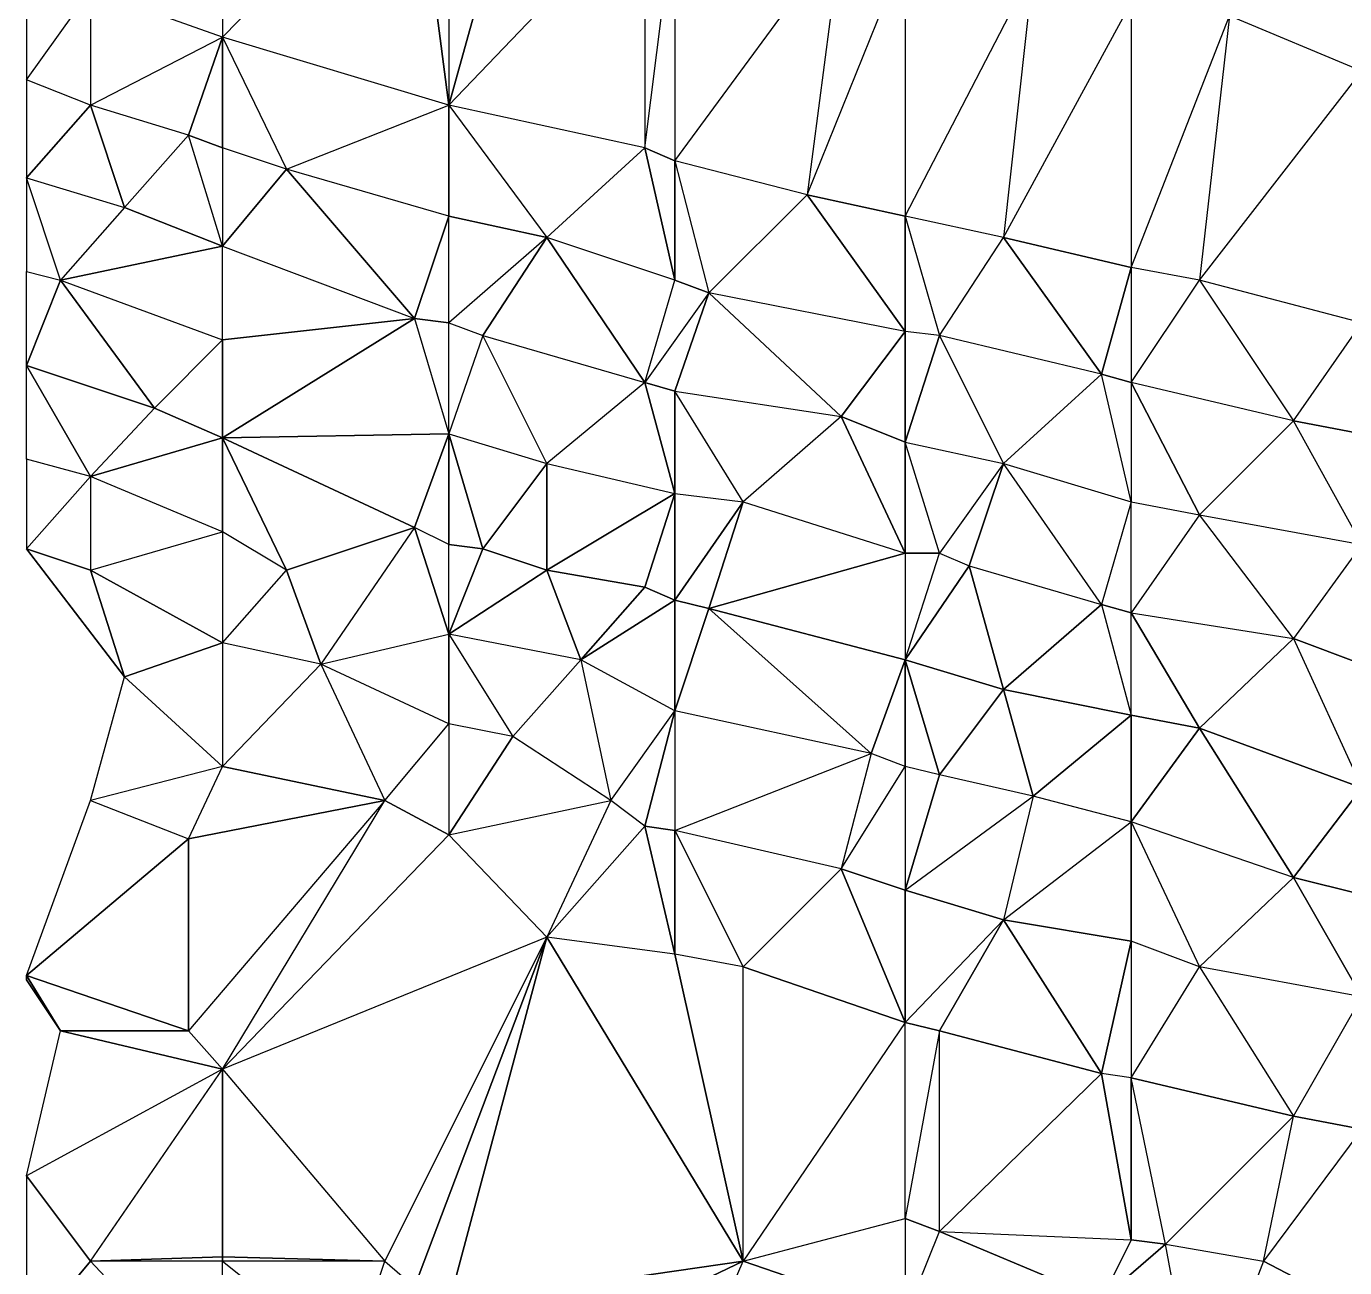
# Model space of a CAD drawing. Header units: metres. Extents: x 121.06818 to 121.07159, y 3.17836 to 3.18313.
# Drawn here: x 121.068184 to 121.068493, y 3.1799305 to 3.1802215 of the extents above; entities that cross this region are included whole.
import ezdxf

# ---------------------------------------------------------------- set-up
doc = ezdxf.new("R2010")
doc.units = ezdxf.units.M

msp = doc.modelspace()

# ---------------------------------------------------------------- linework, layer by layer
at = {"layer": 'DELAUNEY10012', "color": 252}
msp.add_3dface([(121.068184, 3.180099, 0.01007), (121.068199, 3.180116, 0.01008), (121.068184, 3.18012, 0.01008)], dxfattribs=at)
at = {"layer": 'DELAUNEY10013', "color": 252}
msp.add_3dface([(121.068336, 3.180112, 0.0101), (121.068306, 3.180094, 0.01009), (121.068306, 3.180119, 0.0101)], dxfattribs=at)
at = {"layer": 'DELAUNEY10014', "color": 252}
msp.add_3dface([(121.068413, 3.180119, 0.01011), (121.068443, 3.18011, 0.01011), (121.068436, 3.18014, 0.01012)], dxfattribs=at)
at = {"layer": 'DELAUNEY10030', "color": 252}
msp.add_3dface([(121.06823, 3.180103, 0.01008), (121.068199, 3.180116, 0.01008), (121.06823, 3.180125, 0.01009)], dxfattribs=at)
at = {"layer": 'DELAUNEY10031', "color": 252}
msp.add_3dface([(121.068306, 3.180119, 0.0101), (121.068291, 3.180099, 0.01009), (121.068283, 3.180126, 0.0101)], dxfattribs=at)
at = {"layer": 'DELAUNEY10032', "color": 252}
msp.add_3dface([(121.068413, 3.180119, 0.01011), (121.068398, 3.180098, 0.0101), (121.06839, 3.180124, 0.01011)], dxfattribs=at)
at = {"layer": 'DELAUNEY10048', "color": 252}
msp.add_3dface([(121.068306, 3.180119, 0.0101), (121.068336, 3.180112, 0.0101), (121.068329, 3.180138, 0.01011)], dxfattribs=at)
at = {"layer": 'DELAUNEY10049', "color": 252}
msp.add_3dface([(121.068375, 3.18013, 0.01011), (121.068352, 3.18011, 0.0101), (121.068336, 3.180136, 0.01011)], dxfattribs=at)
at = {"layer": 'DELAUNEY10050', "color": 252}
msp.add_3dface([(121.068375, 3.18013, 0.01011), (121.06839, 3.180098, 0.0101), (121.06839, 3.180124, 0.01011)], dxfattribs=at)
at = {"layer": 'DELAUNEY10051', "color": 252}
msp.add_3dface([(121.068459, 3.180107, 0.01011), (121.068481, 3.180129, 0.01012), (121.068443, 3.180138, 0.01012)], dxfattribs=at)
at = {"layer": 'DELAUNEY10052', "color": 252}
msp.add_3dface([(121.068497, 3.1801, 0.01011), (121.068481, 3.180129, 0.01012), (121.068497, 3.180126, 0.01012)], dxfattribs=at)
at = {"layer": 'DELAUNEY10067', "color": 252}
msp.add_3dface([(121.068199, 3.180116, 0.01008), (121.068184, 3.18012, 0.01008), (121.068184, 3.180142, 0.01009)], dxfattribs=at)
at = {"layer": 'DELAUNEY10078', "color": 252}
msp.add_3dface([(121.06823, 3.180125, 0.01009), (121.068199, 3.180116, 0.01008), (121.068214, 3.180132, 0.01009)], dxfattribs=at)
at = {"layer": 'DELAUNEY10079', "color": 252}
msp.add_3dface([(121.068283, 3.180126, 0.0101), (121.068275, 3.180104, 0.01009), (121.06823, 3.180125, 0.01009)], dxfattribs=at)
at = {"layer": 'DELAUNEY10080', "color": 252}
msp.add_3dface([(121.068375, 3.18013, 0.01011), (121.06839, 3.180124, 0.01011), (121.06839, 3.18015, 0.01012)], dxfattribs=at)
at = {"layer": 'DELAUNEY10081', "color": 252}
msp.add_3dface([(121.06839, 3.180124, 0.01011), (121.068413, 3.180119, 0.01011), (121.068398, 3.180149, 0.01012)], dxfattribs=at)
at = {"layer": 'DELAUNEY10082', "color": 252}
msp.add_3dface([(121.068497, 3.180126, 0.01012), (121.068481, 3.180129, 0.01012), (121.068497, 3.180152, 0.01013)], dxfattribs=at)
at = {"layer": 'DELAUNEY10099', "color": 252}
msp.add_3dface([(121.068214, 3.180132, 0.01009), (121.068199, 3.180116, 0.01008), (121.068184, 3.180142, 0.01009)], dxfattribs=at)
at = {"layer": 'DELAUNEY10100', "color": 252}
msp.add_3dface([(121.068283, 3.180126, 0.0101), (121.068306, 3.180119, 0.0101), (121.068291, 3.180149, 0.01011)], dxfattribs=at)
at = {"layer": 'DELAUNEY10112', "color": 252}
msp.add_3dface([(121.06823, 3.180125, 0.01009), (121.068214, 3.180132, 0.01009), (121.06823, 3.180148, 0.0101)], dxfattribs=at)
at = {"layer": 'DELAUNEY10121', "color": 252}
msp.add_3dface([(121.068329, 3.180138, 0.01011), (121.068306, 3.180119, 0.0101), (121.068291, 3.180149, 0.01011)], dxfattribs=at)
at = {"layer": 'DELAUNEY10122', "color": 252}
msp.add_3dface([(121.068329, 3.180138, 0.01011), (121.068336, 3.180112, 0.0101), (121.068336, 3.180136, 0.01011)], dxfattribs=at)
at = {"layer": 'DELAUNEY10133', "color": 252}
msp.add_3dface([(121.068283, 3.180126, 0.0101), (121.06823, 3.180125, 0.01009), (121.068275, 3.180153, 0.01011)], dxfattribs=at)
at = {"layer": 'DELAUNEY10134', "color": 252}
msp.add_3dface([(121.068413, 3.180119, 0.01011), (121.068436, 3.18014, 0.01012), (121.068398, 3.180149, 0.01012)], dxfattribs=at)
at = {"layer": 'DELAUNEY10135', "color": 252}
msp.add_3dface([(121.068443, 3.18011, 0.01011), (121.068436, 3.18014, 0.01012), (121.068443, 3.180138, 0.01012)], dxfattribs=at)
at = {"layer": 'DELAUNEY10152', "color": 252}
msp.add_3dface([(121.068329, 3.180138, 0.01011), (121.068336, 3.180136, 0.01011), (121.068344, 3.180159, 0.01012)], dxfattribs=at)
at = {"layer": 'DELAUNEY10153', "color": 252}
msp.add_3dface([(121.068443, 3.180138, 0.01012), (121.068436, 3.18014, 0.01012), (121.068443, 3.180165, 0.01013)], dxfattribs=at)
at = {"layer": 'DELAUNEY10175', "color": 252}
msp.add_3dface([(121.068336, 3.180136, 0.01011), (121.068375, 3.18013, 0.01011), (121.068344, 3.180159, 0.01012)], dxfattribs=at)
at = {"layer": 'DELAUNEY10176', "color": 252}
msp.add_3dface([(121.068481, 3.180129, 0.01012), (121.068443, 3.180138, 0.01012), (121.068459, 3.180162, 0.01013)], dxfattribs=at)
at = {"layer": 'DELAUNEY10196', "color": 252}
msp.add_3dface([(121.068275, 3.180153, 0.01011), (121.06823, 3.180125, 0.01009), (121.06823, 3.180148, 0.0101)], dxfattribs=at)
at = {"layer": 'DELAUNEY10197', "color": 252}
msp.add_3dface([(121.068275, 3.180153, 0.01011), (121.068283, 3.180126, 0.0101), (121.068283, 3.180152, 0.01011)], dxfattribs=at)
at = {"layer": 'DELAUNEY10198', "color": 252}
msp.add_3dface([(121.068291, 3.180149, 0.01011), (121.068283, 3.180126, 0.0101), (121.068283, 3.180152, 0.01011)], dxfattribs=at)
at = {"layer": 'DELAUNEY10199', "color": 252}
msp.add_3dface([(121.06839, 3.180124, 0.01011), (121.068398, 3.180149, 0.01012), (121.06839, 3.18015, 0.01012)], dxfattribs=at)
at = {"layer": 'DELAUNEY10216', "color": 252}
msp.add_3dface([(121.068214, 3.180132, 0.01009), (121.068184, 3.180142, 0.01009), (121.068192, 3.180162, 0.0101)], dxfattribs=at)
at = {"layer": 'DELAUNEY10217', "color": 252}
msp.add_3dface([(121.06823, 3.180148, 0.0101), (121.068214, 3.180132, 0.01009), (121.068192, 3.180162, 0.0101)], dxfattribs=at)
at = {"layer": 'DELAUNEY10238', "color": 252}
msp.add_3dface([(121.068275, 3.180153, 0.01011), (121.06823, 3.180148, 0.0101), (121.06823, 3.18017, 0.01011)], dxfattribs=at)
at = {"layer": 'DELAUNEY10239', "color": 252}
msp.add_3dface([(121.068375, 3.18013, 0.01011), (121.06839, 3.18015, 0.01012), (121.068344, 3.180159, 0.01012)], dxfattribs=at)
at = {"layer": 'DELAUNEY10240', "color": 252}
msp.add_3dface([(121.068481, 3.180129, 0.01012), (121.068497, 3.180152, 0.01013), (121.068459, 3.180162, 0.01013)], dxfattribs=at)
at = {"layer": 'DELAUNEY10258', "color": 252}
msp.add_3dface([(121.068275, 3.180153, 0.01011), (121.068283, 3.180152, 0.01011), (121.068283, 3.180177, 0.01012)], dxfattribs=at)
at = {"layer": 'DELAUNEY10259', "color": 252}
msp.add_3dface([(121.068283, 3.180152, 0.01011), (121.068291, 3.180149, 0.01011), (121.068306, 3.180172, 0.01012)], dxfattribs=at)
at = {"layer": 'DELAUNEY10260', "color": 252}
msp.add_3dface([(121.068291, 3.180149, 0.01011), (121.068329, 3.180138, 0.01011), (121.068306, 3.180172, 0.01012)], dxfattribs=at)
at = {"layer": 'DELAUNEY10261', "color": 252}
msp.add_3dface([(121.068398, 3.180149, 0.01012), (121.06839, 3.18015, 0.01012), (121.06839, 3.180177, 0.01013)], dxfattribs=at)
at = {"layer": 'DELAUNEY10262', "color": 252}
msp.add_3dface([(121.068436, 3.18014, 0.01012), (121.068398, 3.180149, 0.01012), (121.068413, 3.180172, 0.01013)], dxfattribs=at)
at = {"layer": 'DELAUNEY10281', "color": 252}
msp.add_3dface([(121.068443, 3.180138, 0.01012), (121.068459, 3.180162, 0.01013), (121.068443, 3.180165, 0.01013)], dxfattribs=at)
at = {"layer": 'DELAUNEY10306', "color": 252}
msp.add_3dface([(121.068192, 3.180162, 0.0101), (121.068184, 3.180142, 0.01009), (121.068184, 3.180164, 0.0101)], dxfattribs=at)
at = {"layer": 'DELAUNEY10318', "color": 252}
msp.add_3dface([(121.068329, 3.180138, 0.01011), (121.068336, 3.180162, 0.01012), (121.068344, 3.180159, 0.01012)], dxfattribs=at)
at = {"layer": 'DELAUNEY10319', "color": 252}
msp.add_3dface([(121.068329, 3.180138, 0.01011), (121.068336, 3.180162, 0.01012), (121.068306, 3.180172, 0.01012)], dxfattribs=at)
at = {"layer": 'DELAUNEY10338', "color": 252}
msp.add_3dface([(121.068192, 3.180162, 0.0101), (121.06823, 3.180148, 0.0101), (121.06823, 3.18017, 0.01011)], dxfattribs=at)
at = {"layer": 'DELAUNEY10339', "color": 252}
msp.add_3dface([(121.068344, 3.180159, 0.01012), (121.068336, 3.180162, 0.01012), (121.068336, 3.18019, 0.01013)], dxfattribs=at)
at = {"layer": 'DELAUNEY10340', "color": 252}
msp.add_3dface([(121.06839, 3.18015, 0.01012), (121.068344, 3.180159, 0.01012), (121.068367, 3.180182, 0.01013)], dxfattribs=at)
at = {"layer": 'DELAUNEY10341', "color": 252}
msp.add_3dface([(121.068398, 3.180149, 0.01012), (121.068413, 3.180172, 0.01013), (121.06839, 3.180177, 0.01013)], dxfattribs=at)
at = {"layer": 'DELAUNEY10342', "color": 252}
msp.add_3dface([(121.068436, 3.18014, 0.01012), (121.068413, 3.180172, 0.01013), (121.068443, 3.180165, 0.01013)], dxfattribs=at)
at = {"layer": 'DELAUNEY10343', "color": 252}
msp.add_3dface([(121.068497, 3.180152, 0.01013), (121.068459, 3.180162, 0.01013), (121.068497, 3.180211, 0.01015)], dxfattribs=at)
at = {"layer": 'DELAUNEY10361', "color": 252}
msp.add_3dface([(121.068184, 3.180164, 0.0101), (121.068192, 3.180162, 0.0101), (121.068184, 3.180186, 0.01011)], dxfattribs=at)
at = {"layer": 'DELAUNEY10362', "color": 252}
msp.add_3dface([(121.068459, 3.180162, 0.01013), (121.068443, 3.180165, 0.01013), (121.068466, 3.180224, 0.01015)], dxfattribs=at)
at = {"layer": 'DELAUNEY10372', "color": 252}
msp.add_3dface([(121.068336, 3.180162, 0.01012), (121.068306, 3.180172, 0.01012), (121.068329, 3.180193, 0.01013)], dxfattribs=at)
at = {"layer": 'DELAUNEY10373', "color": 252}
msp.add_3dface([(121.068344, 3.180159, 0.01012), (121.068367, 3.180182, 0.01013), (121.068336, 3.18019, 0.01013)], dxfattribs=at)
at = {"layer": 'DELAUNEY10374', "color": 252}
msp.add_3dface([(121.06839, 3.18015, 0.01012), (121.068367, 3.180182, 0.01013), (121.06839, 3.180177, 0.01013)], dxfattribs=at)
at = {"layer": 'DELAUNEY10394', "color": 252}
msp.add_3dface([(121.068207, 3.180179, 0.01011), (121.068192, 3.180162, 0.0101), (121.06823, 3.18017, 0.01011)], dxfattribs=at)
at = {"layer": 'DELAUNEY10395', "color": 252}
msp.add_3dface([(121.068207, 3.180179, 0.01011), (121.068192, 3.180162, 0.0101), (121.068184, 3.180186, 0.01011)], dxfattribs=at)
at = {"layer": 'DELAUNEY10396', "color": 252}
msp.add_3dface([(121.068443, 3.180165, 0.01013), (121.068413, 3.180172, 0.01013), (121.068443, 3.180227, 0.01015)], dxfattribs=at)
at = {"layer": 'DELAUNEY10413', "color": 252}
msp.add_3dface([(121.068207, 3.180179, 0.01011), (121.06823, 3.18017, 0.01011), (121.068222, 3.180196, 0.01012)], dxfattribs=at)
at = {"layer": 'DELAUNEY10414', "color": 252}
msp.add_3dface([(121.06823, 3.18017, 0.01011), (121.068275, 3.180153, 0.01011), (121.068245, 3.180188, 0.01012)], dxfattribs=at)
at = {"layer": 'DELAUNEY10425', "color": 252}
msp.add_3dface([(121.068275, 3.180153, 0.01011), (121.068283, 3.180177, 0.01012), (121.068245, 3.180188, 0.01012)], dxfattribs=at)
at = {"layer": 'DELAUNEY10426', "color": 252}
msp.add_3dface([(121.068283, 3.180152, 0.01011), (121.068283, 3.180177, 0.01012), (121.068306, 3.180172, 0.01012)], dxfattribs=at)
at = {"layer": 'DELAUNEY10439', "color": 252}
msp.add_3dface([(121.06823, 3.18017, 0.01011), (121.068245, 3.180188, 0.01012), (121.06823, 3.180193, 0.01012)], dxfattribs=at)
at = {"layer": 'DELAUNEY10440', "color": 252}
msp.add_3dface([(121.068306, 3.180172, 0.01012), (121.068283, 3.180177, 0.01012), (121.068283, 3.180203, 0.01013)], dxfattribs=at)
at = {"layer": 'DELAUNEY10441', "color": 252}
msp.add_3dface([(121.06839, 3.180177, 0.01013), (121.068367, 3.180182, 0.01013), (121.06839, 3.180239, 0.01015)], dxfattribs=at)
at = {"layer": 'DELAUNEY10442', "color": 252}
msp.add_3dface([(121.068413, 3.180172, 0.01013), (121.06839, 3.180177, 0.01013), (121.06842, 3.180235, 0.01015)], dxfattribs=at)
at = {"layer": 'DELAUNEY10474', "color": 252}
msp.add_3dface([(121.068283, 3.180177, 0.01012), (121.068245, 3.180188, 0.01012), (121.068283, 3.180203, 0.01013)], dxfattribs=at)
at = {"layer": 'DELAUNEY10504', "color": 252}
msp.add_3dface([(121.068306, 3.180172, 0.01012), (121.068329, 3.180193, 0.01013), (121.068283, 3.180203, 0.01013)], dxfattribs=at)
at = {"layer": 'DELAUNEY10505', "color": 252}
msp.add_3dface([(121.068336, 3.180162, 0.01012), (121.068329, 3.180193, 0.01013), (121.068336, 3.18019, 0.01013)], dxfattribs=at)
at = {"layer": 'DELAUNEY10518', "color": 252}
msp.add_3dface([(121.068184, 3.180186, 0.01011), (121.068207, 3.180179, 0.01011), (121.068199, 3.180203, 0.01012)], dxfattribs=at)
at = {"layer": 'DELAUNEY10519', "color": 252}
msp.add_3dface([(121.068336, 3.18019, 0.01013), (121.068329, 3.180193, 0.01013), (121.068336, 3.180249, 0.01015)], dxfattribs=at)
at = {"layer": 'DELAUNEY10520', "color": 252}
msp.add_3dface([(121.068367, 3.180182, 0.01013), (121.068336, 3.18019, 0.01013), (121.068375, 3.180243, 0.01015)], dxfattribs=at)
at = {"layer": 'DELAUNEY10533', "color": 252}
msp.add_3dface([(121.068207, 3.180179, 0.01011), (121.068222, 3.180196, 0.01012), (121.068199, 3.180203, 0.01012)], dxfattribs=at)
at = {"layer": 'DELAUNEY10534', "color": 252}
msp.add_3dface([(121.06823, 3.18017, 0.01011), (121.068222, 3.180196, 0.01012), (121.06823, 3.180193, 0.01012)], dxfattribs=at)
at = {"layer": 'DELAUNEY10535', "color": 252}
msp.add_3dface([(121.068459, 3.180162, 0.01013), (121.068497, 3.180211, 0.01015), (121.068466, 3.180224, 0.01015)], dxfattribs=at)
at = {"layer": 'DELAUNEY10556', "color": 252}
msp.add_3dface([(121.06823, 3.180193, 0.01012), (121.068222, 3.180196, 0.01012), (121.06823, 3.180219, 0.01013)], dxfattribs=at)
at = {"layer": 'DELAUNEY10557', "color": 252}
msp.add_3dface([(121.068245, 3.180188, 0.01012), (121.06823, 3.180193, 0.01012), (121.06823, 3.180219, 0.01013)], dxfattribs=at)
at = {"layer": 'DELAUNEY10609', "color": 252}
msp.add_3dface([(121.068184, 3.180186, 0.01011), (121.068199, 3.180203, 0.01012), (121.068184, 3.180209, 0.01012)], dxfattribs=at)
at = {"layer": 'DELAUNEY10610', "color": 252}
msp.add_3dface([(121.068245, 3.180188, 0.01012), (121.068283, 3.180203, 0.01013), (121.06823, 3.180219, 0.01013)], dxfattribs=at)
at = {"layer": 'DELAUNEY10631', "color": 252}
msp.add_3dface([(121.068443, 3.180165, 0.01013), (121.068466, 3.180224, 0.01015), (121.068443, 3.180227, 0.01015)], dxfattribs=at)
at = {"layer": 'DELAUNEY10658', "color": 252}
msp.add_3dface([(121.068222, 3.180196, 0.01012), (121.068199, 3.180203, 0.01012), (121.06823, 3.180219, 0.01013)], dxfattribs=at)
at = {"layer": 'DELAUNEY10659', "color": 252}
msp.add_3dface([(121.068413, 3.180172, 0.01013), (121.068443, 3.180227, 0.01015), (121.06842, 3.180235, 0.01015)], dxfattribs=at)
at = {"layer": 'DELAUNEY10660', "color": 252}
msp.add_3dface([(121.068497, 3.180211, 0.01015), (121.068466, 3.180224, 0.01015), (121.068497, 3.180265, 0.01016)], dxfattribs=at)
at = {"layer": 'DELAUNEY10677', "color": 252}
msp.add_3dface([(121.068329, 3.180193, 0.01013), (121.068283, 3.180203, 0.01013), (121.068329, 3.180251, 0.01015)], dxfattribs=at)
at = {"layer": 'DELAUNEY10690', "color": 252}
msp.add_3dface([(121.068199, 3.180203, 0.01012), (121.068184, 3.180209, 0.01012), (121.068199, 3.18023, 0.01013)], dxfattribs=at)
at = {"layer": 'DELAUNEY10728', "color": 252}
msp.add_3dface([(121.06839, 3.180177, 0.01013), (121.06842, 3.180235, 0.01015), (121.06839, 3.180239, 0.01015)], dxfattribs=at)
at = {"layer": 'DELAUNEY10746', "color": 252}
msp.add_3dface([(121.068367, 3.180182, 0.01013), (121.06839, 3.180239, 0.01015), (121.068375, 3.180243, 0.01015)], dxfattribs=at)
at = {"layer": 'DELAUNEY10765', "color": 252}
msp.add_3dface([(121.068199, 3.180203, 0.01012), (121.06823, 3.180219, 0.01013), (121.068199, 3.18023, 0.01013)], dxfattribs=at)
at = {"layer": 'DELAUNEY10797', "color": 252}
msp.add_3dface([(121.068283, 3.180203, 0.01013), (121.06823, 3.180219, 0.01013), (121.068275, 3.180265, 0.01015)], dxfattribs=at)
at = {"layer": 'DELAUNEY10798', "color": 252}
msp.add_3dface([(121.068336, 3.18019, 0.01013), (121.068375, 3.180243, 0.01015), (121.068336, 3.180249, 0.01015)], dxfattribs=at)
at = {"layer": 'DELAUNEY10813', "color": 252}
msp.add_3dface([(121.068184, 3.180209, 0.01012), (121.068199, 3.18023, 0.01013), (121.068184, 3.180234, 0.01013)], dxfattribs=at)
at = {"layer": 'DELAUNEY10832', "color": 252}
msp.add_3dface([(121.06823, 3.180219, 0.01013), (121.068199, 3.18023, 0.01013), (121.06823, 3.180281, 0.01015)], dxfattribs=at)
at = {"layer": 'DELAUNEY10833', "color": 252}
msp.add_3dface([(121.068329, 3.180193, 0.01013), (121.068336, 3.180249, 0.01015), (121.068329, 3.180251, 0.01015)], dxfattribs=at)
at = {"layer": 'DELAUNEY10847', "color": 252}
msp.add_3dface([(121.068283, 3.180203, 0.01013), (121.068329, 3.180251, 0.01015), (121.068298, 3.180257, 0.01015)], dxfattribs=at)
at = {"layer": 'DELAUNEY10874', "color": 252}
msp.add_3dface([(121.068283, 3.180203, 0.01013), (121.068298, 3.180257, 0.01015), (121.068283, 3.180264, 0.01015)], dxfattribs=at)
at = {"layer": 'DELAUNEY10911', "color": 252}
msp.add_3dface([(121.06823, 3.180219, 0.01013), (121.068275, 3.180265, 0.01015), (121.06823, 3.180281, 0.01015)], dxfattribs=at)
at = {"layer": 'DELAUNEY10912', "color": 252}
msp.add_3dface([(121.068283, 3.180203, 0.01013), (121.068275, 3.180265, 0.01015), (121.068283, 3.180264, 0.01015)], dxfattribs=at)
at = {"layer": 'DELAUNEY8520', "color": 252}
msp.add_3dface([(121.068306, 3.17991, 0.01006), (121.068336, 3.179895, 0.01006), (121.068352, 3.179932, 0.01005)], dxfattribs=at)
at = {"layer": 'DELAUNEY8521', "color": 252}
msp.add_3dface([(121.068459, 3.179893, 0.01005), (121.068497, 3.17992, 0.01005), (121.068474, 3.179932, 0.01005)], dxfattribs=at)
at = {"layer": 'DELAUNEY8551', "color": 252}
msp.add_3dface([(121.068436, 3.179923, 0.01005), (121.06839, 3.179919, 0.01005), (121.068398, 3.179939, 0.01005)], dxfattribs=at)
at = {"layer": 'DELAUNEY8579', "color": 252}
msp.add_3dface([(121.068184, 3.179914, 0.01009), (121.06823, 3.179899, 0.01008), (121.068199, 3.179932, 0.01008)], dxfattribs=at)
at = {"layer": 'DELAUNEY8580', "color": 252}
msp.add_3dface([(121.068436, 3.179923, 0.01005), (121.068459, 3.179893, 0.01005), (121.068451, 3.179936, 0.01005)], dxfattribs=at)
at = {"layer": 'DELAUNEY8596', "color": 252}
msp.add_3dface([(121.06826, 3.179908, 0.01007), (121.06823, 3.179899, 0.01008), (121.06823, 3.179932, 0.01007)], dxfattribs=at)
at = {"layer": 'DELAUNEY8611', "color": 252}
msp.add_3dface([(121.068283, 3.179922, 0.01006), (121.068306, 3.17991, 0.01006), (121.068352, 3.179932, 0.01005)], dxfattribs=at)
at = {"layer": 'DELAUNEY8612', "color": 252}
msp.add_3dface([(121.068336, 3.179895, 0.01006), (121.068352, 3.179932, 0.01005), (121.06839, 3.179919, 0.01005)], dxfattribs=at)
at = {"layer": 'DELAUNEY8627', "color": 252}
msp.add_3dface([(121.068184, 3.179914, 0.01009), (121.068199, 3.179932, 0.01008), (121.068184, 3.179952, 0.01008)], dxfattribs=at)
at = {"layer": 'DELAUNEY8628', "color": 252}
msp.add_3dface([(121.068199, 3.179932, 0.01008), (121.06823, 3.179899, 0.01008), (121.06823, 3.179932, 0.01007)], dxfattribs=at)
at = {"layer": 'DELAUNEY8629', "color": 252}
msp.add_3dface([(121.06839, 3.179919, 0.01005), (121.068352, 3.179932, 0.01005), (121.06839, 3.179942, 0.01005)], dxfattribs=at)
at = {"layer": 'DELAUNEY8630', "color": 252}
msp.add_3dface([(121.068474, 3.179932, 0.01005), (121.068459, 3.179893, 0.01005), (121.068451, 3.179936, 0.01005)], dxfattribs=at)
at = {"layer": 'DELAUNEY8653', "color": 252}
msp.add_3dface([(121.068474, 3.179932, 0.01005), (121.068497, 3.17992, 0.01005), (121.068497, 3.179963, 0.01006)], dxfattribs=at)
at = {"layer": 'DELAUNEY8667', "color": 252}
msp.add_3dface([(121.068275, 3.179926, 0.01006), (121.06826, 3.179908, 0.01007), (121.068268, 3.179932, 0.01006)], dxfattribs=at)
at = {"layer": 'DELAUNEY8681', "color": 252}
msp.add_3dface([(121.06823, 3.179932, 0.01007), (121.068199, 3.179932, 0.01008), (121.06823, 3.179933, 0.01007)], dxfattribs=at)
at = {"layer": 'DELAUNEY8682', "color": 252}
msp.add_3dface([(121.06823, 3.179932, 0.01007), (121.06826, 3.179908, 0.01007), (121.068268, 3.179932, 0.01006)], dxfattribs=at)
at = {"layer": 'DELAUNEY8683', "color": 252}
msp.add_3dface([(121.068275, 3.179926, 0.01006), (121.068283, 3.179922, 0.01006), (121.068306, 3.180008, 0.01006)], dxfattribs=at)
at = {"layer": 'DELAUNEY8684', "color": 252}
msp.add_3dface([(121.068436, 3.179923, 0.01005), (121.068451, 3.179936, 0.01005), (121.068443, 3.179937, 0.01005)], dxfattribs=at)
at = {"layer": 'DELAUNEY8705', "color": 252}
msp.add_3dface([(121.068451, 3.179936, 0.01005), (121.068474, 3.179932, 0.01005), (121.068481, 3.179966, 0.01006)], dxfattribs=at)
at = {"layer": 'DELAUNEY8720', "color": 252}
msp.add_3dface([(121.068268, 3.179932, 0.01006), (121.068275, 3.179926, 0.01006), (121.068306, 3.180008, 0.01006)], dxfattribs=at)
at = {"layer": 'DELAUNEY8741', "color": 252}
msp.add_3dface([(121.06839, 3.179919, 0.01005), (121.068398, 3.179939, 0.01005), (121.06839, 3.179942, 0.01005)], dxfattribs=at)
at = {"layer": 'DELAUNEY8757', "color": 252}
msp.add_3dface([(121.068268, 3.179932, 0.01006), (121.06823, 3.179932, 0.01007), (121.06823, 3.179933, 0.01007)], dxfattribs=at)
at = {"layer": 'DELAUNEY8758', "color": 252}
msp.add_3dface([(121.068436, 3.179923, 0.01005), (121.068398, 3.179939, 0.01005), (121.068443, 3.179937, 0.01005)], dxfattribs=at)
at = {"layer": 'DELAUNEY8766', "color": 252}
msp.add_3dface([(121.068443, 3.179937, 0.01005), (121.068451, 3.179936, 0.01005), (121.068443, 3.179975, 0.01006)], dxfattribs=at)
at = {"layer": 'DELAUNEY8782', "color": 252}
msp.add_3dface([(121.068352, 3.179932, 0.01005), (121.06839, 3.179942, 0.01005), (121.06839, 3.179988, 0.01006)], dxfattribs=at)
at = {"layer": 'DELAUNEY8795', "color": 252}
msp.add_3dface([(121.06823, 3.179933, 0.01007), (121.068199, 3.179932, 0.01008), (121.06823, 3.179977, 0.01006)], dxfattribs=at)
at = {"layer": 'DELAUNEY8796', "color": 252}
msp.add_3dface([(121.06839, 3.179942, 0.01005), (121.068398, 3.179939, 0.01005), (121.068398, 3.179986, 0.01006)], dxfattribs=at)
at = {"layer": 'DELAUNEY8808', "color": 252}
msp.add_3dface([(121.068184, 3.179952, 0.01008), (121.068199, 3.179932, 0.01008), (121.06823, 3.179977, 0.01006)], dxfattribs=at)
at = {"layer": 'DELAUNEY8809', "color": 252}
msp.add_3dface([(121.068268, 3.179932, 0.01006), (121.06823, 3.179933, 0.01007), (121.06823, 3.179977, 0.01006)], dxfattribs=at)
at = {"layer": 'DELAUNEY8841', "color": 252}
msp.add_3dface([(121.068398, 3.179939, 0.01005), (121.068443, 3.179937, 0.01005), (121.068436, 3.179976, 0.01006)], dxfattribs=at)
at = {"layer": 'DELAUNEY8857', "color": 252}
msp.add_3dface([(121.068497, 3.179963, 0.01006), (121.068474, 3.179932, 0.01005), (121.068481, 3.179966, 0.01006)], dxfattribs=at)
at = {"layer": 'DELAUNEY8903', "color": 252}
msp.add_3dface([(121.068497, 3.179963, 0.01006), (121.068481, 3.179966, 0.01006), (121.068497, 3.179994, 0.01007)], dxfattribs=at)
at = {"layer": 'DELAUNEY8919', "color": 252}
msp.add_3dface([(121.068436, 3.179976, 0.01006), (121.068398, 3.179939, 0.01005), (121.068398, 3.179986, 0.01006)], dxfattribs=at)
at = {"layer": 'DELAUNEY8920', "color": 252}
msp.add_3dface([(121.068436, 3.179976, 0.01006), (121.068443, 3.179937, 0.01005), (121.068443, 3.179975, 0.01006)], dxfattribs=at)
at = {"layer": 'DELAUNEY8921', "color": 252}
msp.add_3dface([(121.068481, 3.179966, 0.01006), (121.068451, 3.179936, 0.01005), (121.068443, 3.179975, 0.01006)], dxfattribs=at)
at = {"layer": 'DELAUNEY8937', "color": 252}
msp.add_3dface([(121.06823, 3.179977, 0.01006), (121.068268, 3.179932, 0.01006), (121.068306, 3.180008, 0.01006)], dxfattribs=at)
at = {"layer": 'DELAUNEY8938', "color": 252}
msp.add_3dface([(121.068283, 3.179922, 0.01006), (121.068352, 3.179932, 0.01005), (121.068306, 3.180008, 0.01006)], dxfattribs=at)
at = {"layer": 'DELAUNEY8956', "color": 252}
msp.add_3dface([(121.06823, 3.179977, 0.01006), (121.068184, 3.179952, 0.01008), (121.068192, 3.179986, 0.01007)], dxfattribs=at)
at = {"layer": 'DELAUNEY8965', "color": 252}
msp.add_3dface([(121.068443, 3.179975, 0.01006), (121.068436, 3.179976, 0.01006), (121.068443, 3.180007, 0.01007)], dxfattribs=at)
at = {"layer": 'DELAUNEY8966', "color": 252}
msp.add_3dface([(121.068481, 3.179966, 0.01006), (121.068443, 3.179975, 0.01006), (121.068459, 3.180001, 0.01007)], dxfattribs=at)
at = {"layer": 'DELAUNEY8982', "color": 252}
msp.add_3dface([(121.068306, 3.180008, 0.01006), (121.068352, 3.179932, 0.01005), (121.068336, 3.180004, 0.01006)], dxfattribs=at)
at = {"layer": 'DELAUNEY8983', "color": 252}
msp.add_3dface([(121.068336, 3.180004, 0.01006), (121.068352, 3.179932, 0.01005), (121.068352, 3.180001, 0.01006)], dxfattribs=at)
at = {"layer": 'DELAUNEY8984', "color": 252}
msp.add_3dface([(121.068398, 3.179986, 0.01006), (121.06839, 3.179942, 0.01005), (121.06839, 3.179988, 0.01006)], dxfattribs=at)
at = {"layer": 'DELAUNEY8997', "color": 252}
msp.add_3dface([(121.068336, 3.180004, 0.01006), (121.068306, 3.180008, 0.01006), (121.068329, 3.180034, 0.01007)], dxfattribs=at)
at = {"layer": 'DELAUNEY8998', "color": 252}
msp.add_3dface([(121.06839, 3.179988, 0.01006), (121.068352, 3.179932, 0.01005), (121.068352, 3.180001, 0.01006)], dxfattribs=at)
at = {"layer": 'DELAUNEY8999', "color": 252}
msp.add_3dface([(121.068436, 3.179976, 0.01006), (121.068398, 3.179986, 0.01006), (121.068413, 3.180012, 0.01007)], dxfattribs=at)
at = {"layer": 'DELAUNEY9023', "color": 252}
msp.add_3dface([(121.06823, 3.179977, 0.01006), (121.068192, 3.179986, 0.01007), (121.068222, 3.179986, 0.01006)], dxfattribs=at)
at = {"layer": 'DELAUNEY9024', "color": 252}
msp.add_3dface([(121.068222, 3.179986, 0.01006), (121.068192, 3.179986, 0.01007), (121.068184, 3.179999, 0.01007)], dxfattribs=at)
at = {"layer": 'DELAUNEY9025', "color": 252}
msp.add_3dface([(121.068222, 3.179986, 0.01006), (121.06823, 3.179977, 0.01006), (121.068268, 3.18004, 0.01006)], dxfattribs=at)
at = {"layer": 'DELAUNEY9026', "color": 252}
msp.add_3dface([(121.068398, 3.179986, 0.01006), (121.06839, 3.179988, 0.01006), (121.068413, 3.180012, 0.01007)], dxfattribs=at)
at = {"layer": 'DELAUNEY9044', "color": 252}
msp.add_3dface([(121.068352, 3.180001, 0.01006), (121.068336, 3.180004, 0.01006), (121.068336, 3.180033, 0.01007)], dxfattribs=at)
at = {"layer": 'DELAUNEY9045', "color": 252}
msp.add_3dface([(121.06839, 3.179988, 0.01006), (121.068352, 3.180001, 0.01006), (121.068375, 3.180024, 0.01007)], dxfattribs=at)
at = {"layer": 'DELAUNEY9106', "color": 252}
msp.add_3dface([(121.068306, 3.180008, 0.01006), (121.06823, 3.179977, 0.01006), (121.068283, 3.180032, 0.01006)], dxfattribs=at)
at = {"layer": 'DELAUNEY9119', "color": 252}
msp.add_3dface([(121.068481, 3.179966, 0.01006), (121.068497, 3.179994, 0.01007), (121.068459, 3.180001, 0.01007)], dxfattribs=at)
at = {"layer": 'DELAUNEY9126', "color": 252}
msp.add_3dface([(121.068443, 3.179975, 0.01006), (121.068459, 3.180001, 0.01007), (121.068443, 3.180007, 0.01007)], dxfattribs=at)
at = {"layer": 'DELAUNEY9153', "color": 252}
msp.add_3dface([(121.068184, 3.179998, 0.01007), (121.068192, 3.179986, 0.01007), (121.068184, 3.179999, 0.01007)], dxfattribs=at)
at = {"layer": 'DELAUNEY9192', "color": 252}
msp.add_3dface([(121.068436, 3.179976, 0.01006), (121.068413, 3.180012, 0.01007), (121.068443, 3.180007, 0.01007)], dxfattribs=at)
at = {"layer": 'DELAUNEY9193', "color": 252}
msp.add_3dface([(121.068497, 3.179994, 0.01007), (121.068459, 3.180001, 0.01007), (121.068481, 3.180022, 0.01008)], dxfattribs=at)
at = {"layer": 'DELAUNEY9213', "color": 252}
msp.add_3dface([(121.068459, 3.180001, 0.01007), (121.068443, 3.180007, 0.01007), (121.068443, 3.180035, 0.01008)], dxfattribs=at)
at = {"layer": 'DELAUNEY9225', "color": 252}
msp.add_3dface([(121.068283, 3.180032, 0.01006), (121.06823, 3.179977, 0.01006), (121.068268, 3.18004, 0.01006)], dxfattribs=at)
at = {"layer": 'DELAUNEY9226', "color": 252}
msp.add_3dface([(121.068306, 3.180008, 0.01006), (121.068283, 3.180032, 0.01006), (121.068321, 3.18004, 0.01007)], dxfattribs=at)
at = {"layer": 'DELAUNEY9227', "color": 252}
msp.add_3dface([(121.068443, 3.180007, 0.01007), (121.068413, 3.180012, 0.01007), (121.068443, 3.180035, 0.01008)], dxfattribs=at)
at = {"layer": 'DELAUNEY9259', "color": 252}
msp.add_3dface([(121.068184, 3.179999, 0.01007), (121.068192, 3.179986, 0.01007), (121.068184, 3.179998, 0.01007)], dxfattribs=at)
at = {"layer": 'DELAUNEY9272', "color": 252}
msp.add_3dface([(121.068352, 3.180001, 0.01006), (121.068375, 3.180024, 0.01007), (121.068336, 3.180033, 0.01007)], dxfattribs=at)
at = {"layer": 'DELAUNEY9273', "color": 252}
msp.add_3dface([(121.06839, 3.179988, 0.01006), (121.068375, 3.180024, 0.01007), (121.06839, 3.180019, 0.01007)], dxfattribs=at)
at = {"layer": 'DELAUNEY9274', "color": 252}
msp.add_3dface([(121.068459, 3.180001, 0.01007), (121.068481, 3.180022, 0.01008), (121.068443, 3.180035, 0.01008)], dxfattribs=at)
at = {"layer": 'DELAUNEY9275', "color": 252}
msp.add_3dface([(121.068497, 3.179994, 0.01007), (121.068481, 3.180022, 0.01008), (121.068497, 3.180018, 0.01008)], dxfattribs=at)
at = {"layer": 'DELAUNEY9287', "color": 252}
msp.add_3dface([(121.068222, 3.179986, 0.01006), (121.068184, 3.179999, 0.01007), (121.068222, 3.180031, 0.01006)], dxfattribs=at)
at = {"layer": 'DELAUNEY9288', "color": 252}
msp.add_3dface([(121.06839, 3.180019, 0.01007), (121.068375, 3.180024, 0.01007), (121.06839, 3.180048, 0.01008)], dxfattribs=at)
at = {"layer": 'DELAUNEY9289', "color": 252}
msp.add_3dface([(121.06839, 3.179988, 0.01006), (121.06839, 3.180019, 0.01007), (121.068413, 3.180012, 0.01007)], dxfattribs=at)
at = {"layer": 'DELAUNEY9303', "color": 252}
msp.add_3dface([(121.068268, 3.18004, 0.01006), (121.068222, 3.179986, 0.01006), (121.068222, 3.180031, 0.01006)], dxfattribs=at)
at = {"layer": 'DELAUNEY9304', "color": 252}
msp.add_3dface([(121.068283, 3.180032, 0.01006), (121.068268, 3.18004, 0.01006), (121.068283, 3.180058, 0.01007)], dxfattribs=at)
at = {"layer": 'DELAUNEY9305', "color": 252}
msp.add_3dface([(121.068413, 3.180012, 0.01007), (121.06839, 3.180019, 0.01007), (121.06842, 3.180041, 0.01008)], dxfattribs=at)
at = {"layer": 'DELAUNEY9324', "color": 252}
msp.add_3dface([(121.068222, 3.180031, 0.01006), (121.068184, 3.179999, 0.01007), (121.068199, 3.18004, 0.01006)], dxfattribs=at)
at = {"layer": 'DELAUNEY9325', "color": 252}
msp.add_3dface([(121.068497, 3.180018, 0.01008), (121.068481, 3.180022, 0.01008), (121.068497, 3.180043, 0.01009)], dxfattribs=at)
at = {"layer": 'DELAUNEY9339', "color": 252}
msp.add_3dface([(121.068268, 3.18004, 0.01006), (121.068222, 3.180031, 0.01006), (121.06823, 3.180048, 0.01006)], dxfattribs=at)
at = {"layer": 'DELAUNEY9366', "color": 252}
msp.add_3dface([(121.068199, 3.18004, 0.01006), (121.068222, 3.180031, 0.01006), (121.06823, 3.180048, 0.01006)], dxfattribs=at)
at = {"layer": 'DELAUNEY9367', "color": 252}
msp.add_3dface([(121.068306, 3.180008, 0.01006), (121.068329, 3.180034, 0.01007), (121.068321, 3.18004, 0.01007)], dxfattribs=at)
at = {"layer": 'DELAUNEY9368', "color": 252}
msp.add_3dface([(121.068336, 3.180004, 0.01006), (121.068329, 3.180034, 0.01007), (121.068336, 3.180033, 0.01007)], dxfattribs=at)
at = {"layer": 'DELAUNEY9407', "color": 252}
msp.add_3dface([(121.068336, 3.180033, 0.01007), (121.068329, 3.180034, 0.01007), (121.068336, 3.180061, 0.01008)], dxfattribs=at)
at = {"layer": 'DELAUNEY9408', "color": 252}
msp.add_3dface([(121.068413, 3.180012, 0.01007), (121.068443, 3.180035, 0.01008), (121.06842, 3.180041, 0.01008)], dxfattribs=at)
at = {"layer": 'DELAUNEY9424', "color": 252}
msp.add_3dface([(121.068375, 3.180024, 0.01007), (121.068336, 3.180033, 0.01007), (121.068382, 3.180051, 0.01008)], dxfattribs=at)
at = {"layer": 'DELAUNEY9425', "color": 252}
msp.add_3dface([(121.068481, 3.180022, 0.01008), (121.068443, 3.180035, 0.01008), (121.068459, 3.180057, 0.01009)], dxfattribs=at)
at = {"layer": 'DELAUNEY9446', "color": 252}
msp.add_3dface([(121.068329, 3.180034, 0.01007), (121.068321, 3.18004, 0.01007), (121.068336, 3.180061, 0.01008)], dxfattribs=at)
at = {"layer": 'DELAUNEY9447', "color": 252}
msp.add_3dface([(121.068443, 3.180035, 0.01008), (121.06842, 3.180041, 0.01008), (121.068443, 3.18006, 0.01009)], dxfattribs=at)
at = {"layer": 'DELAUNEY9462', "color": 252}
msp.add_3dface([(121.068283, 3.180032, 0.01006), (121.068321, 3.18004, 0.01007), (121.068298, 3.180055, 0.01007)], dxfattribs=at)
at = {"layer": 'DELAUNEY9463', "color": 252}
msp.add_3dface([(121.06839, 3.180019, 0.01007), (121.06842, 3.180041, 0.01008), (121.068398, 3.180046, 0.01008)], dxfattribs=at)
at = {"layer": 'DELAUNEY9481', "color": 252}
msp.add_3dface([(121.06839, 3.180019, 0.01007), (121.068398, 3.180046, 0.01008), (121.06839, 3.180048, 0.01008)], dxfattribs=at)
at = {"layer": 'DELAUNEY9482', "color": 252}
msp.add_3dface([(121.068497, 3.180043, 0.01009), (121.068481, 3.180022, 0.01008), (121.068459, 3.180057, 0.01009)], dxfattribs=at)
at = {"layer": 'DELAUNEY9500', "color": 252}
msp.add_3dface([(121.068268, 3.18004, 0.01006), (121.06823, 3.180048, 0.01006), (121.068253, 3.180072, 0.01007)], dxfattribs=at)
at = {"layer": 'DELAUNEY9501', "color": 252}
msp.add_3dface([(121.068375, 3.180024, 0.01007), (121.06839, 3.180048, 0.01008), (121.068382, 3.180051, 0.01008)], dxfattribs=at)
at = {"layer": 'DELAUNEY9502', "color": 252}
msp.add_3dface([(121.06842, 3.180041, 0.01008), (121.068398, 3.180046, 0.01008), (121.068413, 3.180066, 0.01009)], dxfattribs=at)
at = {"layer": 'DELAUNEY9524', "color": 252}
msp.add_3dface([(121.068283, 3.180032, 0.01006), (121.068298, 3.180055, 0.01007), (121.068283, 3.180058, 0.01007)], dxfattribs=at)
at = {"layer": 'DELAUNEY9525', "color": 252}
msp.add_3dface([(121.068398, 3.180046, 0.01008), (121.06839, 3.180048, 0.01008), (121.06839, 3.180073, 0.01009)], dxfattribs=at)
at = {"layer": 'DELAUNEY9526', "color": 252}
msp.add_3dface([(121.068459, 3.180057, 0.01009), (121.068443, 3.180035, 0.01008), (121.068443, 3.18006, 0.01009)], dxfattribs=at)
at = {"layer": 'DELAUNEY9537', "color": 252}
msp.add_3dface([(121.068321, 3.18004, 0.01007), (121.068298, 3.180055, 0.01007), (121.068314, 3.180073, 0.01008)], dxfattribs=at)
at = {"layer": 'DELAUNEY9538', "color": 252}
msp.add_3dface([(121.06839, 3.180048, 0.01008), (121.068382, 3.180051, 0.01008), (121.06839, 3.180073, 0.01009)], dxfattribs=at)
at = {"layer": 'DELAUNEY9570', "color": 252}
msp.add_3dface([(121.068336, 3.180033, 0.01007), (121.068382, 3.180051, 0.01008), (121.068336, 3.180061, 0.01008)], dxfattribs=at)
at = {"layer": 'DELAUNEY9571', "color": 252}
msp.add_3dface([(121.068497, 3.180043, 0.01009), (121.068459, 3.180057, 0.01009), (121.068481, 3.180078, 0.0101)], dxfattribs=at)
at = {"layer": 'DELAUNEY9592', "color": 252}
msp.add_3dface([(121.06823, 3.180048, 0.01006), (121.068199, 3.18004, 0.01006), (121.068207, 3.180069, 0.01007)], dxfattribs=at)
at = {"layer": 'DELAUNEY9593', "color": 252}
msp.add_3dface([(121.068268, 3.18004, 0.01006), (121.068283, 3.180058, 0.01007), (121.068253, 3.180072, 0.01007)], dxfattribs=at)
at = {"layer": 'DELAUNEY9614', "color": 252}
msp.add_3dface([(121.068298, 3.180055, 0.01007), (121.068283, 3.180058, 0.01007), (121.068283, 3.180079, 0.01008)], dxfattribs=at)
at = {"layer": 'DELAUNEY9615', "color": 252}
msp.add_3dface([(121.068321, 3.18004, 0.01007), (121.068336, 3.180061, 0.01008), (121.068314, 3.180073, 0.01008)], dxfattribs=at)
at = {"layer": 'DELAUNEY9616', "color": 252}
msp.add_3dface([(121.068382, 3.180051, 0.01008), (121.068336, 3.180061, 0.01008), (121.068344, 3.180085, 0.01009)], dxfattribs=at)
at = {"layer": 'DELAUNEY9617', "color": 252}
msp.add_3dface([(121.068443, 3.18006, 0.01009), (121.06842, 3.180041, 0.01008), (121.068413, 3.180066, 0.01009)], dxfattribs=at)
at = {"layer": 'DELAUNEY9633', "color": 252}
msp.add_3dface([(121.068459, 3.180057, 0.01009), (121.068443, 3.18006, 0.01009), (121.068443, 3.180084, 0.0101)], dxfattribs=at)
at = {"layer": 'DELAUNEY9656', "color": 252}
msp.add_3dface([(121.06823, 3.180048, 0.01006), (121.068207, 3.180069, 0.01007), (121.06823, 3.180077, 0.01007)], dxfattribs=at)
at = {"layer": 'DELAUNEY9657', "color": 252}
msp.add_3dface([(121.06823, 3.180048, 0.01006), (121.068253, 3.180072, 0.01007), (121.06823, 3.180077, 0.01007)], dxfattribs=at)
at = {"layer": 'DELAUNEY9658', "color": 252}
msp.add_3dface([(121.068413, 3.180066, 0.01009), (121.068398, 3.180046, 0.01008), (121.06839, 3.180073, 0.01009)], dxfattribs=at)
at = {"layer": 'DELAUNEY9678', "color": 252}
msp.add_3dface([(121.068298, 3.180055, 0.01007), (121.068314, 3.180073, 0.01008), (121.068283, 3.180079, 0.01008)], dxfattribs=at)
at = {"layer": 'DELAUNEY9679', "color": 252}
msp.add_3dface([(121.068481, 3.180078, 0.0101), (121.068459, 3.180057, 0.01009), (121.068443, 3.180084, 0.0101)], dxfattribs=at)
at = {"layer": 'DELAUNEY9680', "color": 252}
msp.add_3dface([(121.068481, 3.180078, 0.0101), (121.068497, 3.180043, 0.01009), (121.068497, 3.180072, 0.0101)], dxfattribs=at)
at = {"layer": 'DELAUNEY9696', "color": 252}
msp.add_3dface([(121.068283, 3.180058, 0.01007), (121.068253, 3.180072, 0.01007), (121.068283, 3.180079, 0.01008)], dxfattribs=at)
at = {"layer": 'DELAUNEY9697', "color": 252}
msp.add_3dface([(121.068336, 3.180061, 0.01008), (121.068314, 3.180073, 0.01008), (121.068336, 3.180087, 0.01009)], dxfattribs=at)
at = {"layer": 'DELAUNEY9698', "color": 252}
msp.add_3dface([(121.068443, 3.18006, 0.01009), (121.068413, 3.180066, 0.01009), (121.068436, 3.180086, 0.0101)], dxfattribs=at)
at = {"layer": 'DELAUNEY9699', "color": 252}
msp.add_3dface([(121.068481, 3.180078, 0.0101), (121.068497, 3.180072, 0.0101), (121.068497, 3.1801, 0.01011)], dxfattribs=at)
at = {"layer": 'DELAUNEY9719', "color": 252}
msp.add_3dface([(121.06839, 3.180073, 0.01009), (121.068382, 3.180051, 0.01008), (121.068344, 3.180085, 0.01009)], dxfattribs=at)
at = {"layer": 'DELAUNEY9729', "color": 252}
msp.add_3dface([(121.06823, 3.180077, 0.01007), (121.068207, 3.180069, 0.01007), (121.068199, 3.180094, 0.01007)], dxfattribs=at)
at = {"layer": 'DELAUNEY9730', "color": 252}
msp.add_3dface([(121.068253, 3.180072, 0.01007), (121.06823, 3.180077, 0.01007), (121.068245, 3.180094, 0.01008)], dxfattribs=at)
at = {"layer": 'DELAUNEY9731', "color": 252}
msp.add_3dface([(121.068413, 3.180066, 0.01009), (121.06839, 3.180073, 0.01009), (121.068405, 3.180095, 0.0101)], dxfattribs=at)
at = {"layer": 'DELAUNEY9746', "color": 252}
msp.add_3dface([(121.068344, 3.180085, 0.01009), (121.068336, 3.180061, 0.01008), (121.068336, 3.180087, 0.01009)], dxfattribs=at)
at = {"layer": 'DELAUNEY9766', "color": 252}
msp.add_3dface([(121.068207, 3.180069, 0.01007), (121.068184, 3.180099, 0.01007), (121.068199, 3.180094, 0.01007)], dxfattribs=at)
at = {"layer": 'DELAUNEY9767', "color": 252}
msp.add_3dface([(121.068253, 3.180072, 0.01007), (121.068283, 3.180079, 0.01008), (121.068275, 3.180104, 0.01009)], dxfattribs=at)
at = {"layer": 'DELAUNEY9768', "color": 252}
msp.add_3dface([(121.06839, 3.180073, 0.01009), (121.068344, 3.180085, 0.01009), (121.06839, 3.180098, 0.0101)], dxfattribs=at)
at = {"layer": 'DELAUNEY9779', "color": 252}
msp.add_3dface([(121.068436, 3.180086, 0.0101), (121.068413, 3.180066, 0.01009), (121.068405, 3.180095, 0.0101)], dxfattribs=at)
at = {"layer": 'DELAUNEY9780', "color": 252}
msp.add_3dface([(121.068436, 3.180086, 0.0101), (121.068443, 3.18006, 0.01009), (121.068443, 3.180084, 0.0101)], dxfattribs=at)
at = {"layer": 'DELAUNEY9790', "color": 252}
msp.add_3dface([(121.068314, 3.180073, 0.01008), (121.068283, 3.180079, 0.01008), (121.068306, 3.180094, 0.01009)], dxfattribs=at)
at = {"layer": 'DELAUNEY9791', "color": 252}
msp.add_3dface([(121.068336, 3.180087, 0.01009), (121.068314, 3.180073, 0.01008), (121.068329, 3.18009, 0.01009)], dxfattribs=at)
at = {"layer": 'DELAUNEY9792', "color": 252}
msp.add_3dface([(121.068436, 3.180086, 0.0101), (121.068443, 3.180084, 0.0101), (121.068443, 3.18011, 0.01011)], dxfattribs=at)
at = {"layer": 'DELAUNEY9801', "color": 252}
msp.add_3dface([(121.068207, 3.180069, 0.01007), (121.068199, 3.180094, 0.01007), (121.068184, 3.180099, 0.01007)], dxfattribs=at)
at = {"layer": 'DELAUNEY9802', "color": 252}
msp.add_3dface([(121.068329, 3.18009, 0.01009), (121.068314, 3.180073, 0.01008), (121.068306, 3.180094, 0.01009)], dxfattribs=at)
at = {"layer": 'DELAUNEY9803', "color": 252}
msp.add_3dface([(121.068336, 3.180087, 0.01009), (121.068329, 3.18009, 0.01009), (121.068336, 3.180112, 0.0101)], dxfattribs=at)
at = {"layer": 'DELAUNEY9804', "color": 252}
msp.add_3dface([(121.068344, 3.180085, 0.01009), (121.068336, 3.180087, 0.01009), (121.068352, 3.18011, 0.0101)], dxfattribs=at)
at = {"layer": 'DELAUNEY9819', "color": 252}
msp.add_3dface([(121.068199, 3.180094, 0.01007), (121.068184, 3.180099, 0.01007), (121.068199, 3.180116, 0.01008)], dxfattribs=at)
at = {"layer": 'DELAUNEY9820', "color": 252}
msp.add_3dface([(121.068405, 3.180095, 0.0101), (121.06839, 3.180073, 0.01009), (121.068398, 3.180098, 0.0101)], dxfattribs=at)
at = {"layer": 'DELAUNEY9821', "color": 252}
msp.add_3dface([(121.068443, 3.180084, 0.0101), (121.068481, 3.180078, 0.0101), (121.068459, 3.180107, 0.01011)], dxfattribs=at)
at = {"layer": 'DELAUNEY9838', "color": 252}
msp.add_3dface([(121.06823, 3.180077, 0.01007), (121.068245, 3.180094, 0.01008), (121.06823, 3.180103, 0.01008)], dxfattribs=at)
at = {"layer": 'DELAUNEY9839', "color": 252}
msp.add_3dface([(121.068253, 3.180072, 0.01007), (121.068245, 3.180094, 0.01008), (121.068275, 3.180104, 0.01009)], dxfattribs=at)
at = {"layer": 'DELAUNEY9840', "color": 252}
msp.add_3dface([(121.068306, 3.180094, 0.01009), (121.068283, 3.180079, 0.01008), (121.068291, 3.180099, 0.01009)], dxfattribs=at)
at = {"layer": 'DELAUNEY9885', "color": 252}
msp.add_3dface([(121.068291, 3.180099, 0.01009), (121.068283, 3.180079, 0.01008), (121.068283, 3.1801, 0.01009)], dxfattribs=at)
at = {"layer": 'DELAUNEY9886', "color": 252}
msp.add_3dface([(121.06839, 3.180098, 0.0101), (121.068344, 3.180085, 0.01009), (121.068352, 3.18011, 0.0101)], dxfattribs=at)
at = {"layer": 'DELAUNEY9887', "color": 252}
msp.add_3dface([(121.06839, 3.180098, 0.0101), (121.06839, 3.180073, 0.01009), (121.068398, 3.180098, 0.0101)], dxfattribs=at)
at = {"layer": 'DELAUNEY9888', "color": 252}
msp.add_3dface([(121.068398, 3.180098, 0.0101), (121.068405, 3.180095, 0.0101), (121.068413, 3.180119, 0.01011)], dxfattribs=at)
at = {"layer": 'DELAUNEY9889', "color": 252}
msp.add_3dface([(121.068405, 3.180095, 0.0101), (121.068436, 3.180086, 0.0101), (121.068413, 3.180119, 0.01011)], dxfattribs=at)
at = {"layer": 'DELAUNEY9890', "color": 252}
msp.add_3dface([(121.068497, 3.1801, 0.01011), (121.068481, 3.180078, 0.0101), (121.068459, 3.180107, 0.01011)], dxfattribs=at)
at = {"layer": 'DELAUNEY9909', "color": 252}
msp.add_3dface([(121.06823, 3.180077, 0.01007), (121.068199, 3.180094, 0.01007), (121.06823, 3.180103, 0.01008)], dxfattribs=at)
at = {"layer": 'DELAUNEY9910', "color": 252}
msp.add_3dface([(121.068275, 3.180104, 0.01009), (121.068283, 3.180079, 0.01008), (121.068283, 3.1801, 0.01009)], dxfattribs=at)
at = {"layer": 'DELAUNEY9911', "color": 252}
msp.add_3dface([(121.068306, 3.180094, 0.01009), (121.068291, 3.180099, 0.01009), (121.068306, 3.180119, 0.0101)], dxfattribs=at)
at = {"layer": 'DELAUNEY9912', "color": 252}
msp.add_3dface([(121.068329, 3.18009, 0.01009), (121.068306, 3.180094, 0.01009), (121.068336, 3.180112, 0.0101)], dxfattribs=at)
at = {"layer": 'DELAUNEY9913', "color": 252}
msp.add_3dface([(121.06839, 3.180098, 0.0101), (121.068398, 3.180098, 0.0101), (121.06839, 3.180124, 0.01011)], dxfattribs=at)
at = {"layer": 'DELAUNEY9914', "color": 252}
msp.add_3dface([(121.068459, 3.180107, 0.01011), (121.068443, 3.180084, 0.0101), (121.068443, 3.18011, 0.01011)], dxfattribs=at)
at = {"layer": 'DELAUNEY9933', "color": 252}
msp.add_3dface([(121.068199, 3.180094, 0.01007), (121.06823, 3.180103, 0.01008), (121.068199, 3.180116, 0.01008)], dxfattribs=at)
at = {"layer": 'DELAUNEY9934', "color": 252}
msp.add_3dface([(121.068275, 3.180104, 0.01009), (121.068245, 3.180094, 0.01008), (121.06823, 3.180125, 0.01009)], dxfattribs=at)
at = {"layer": 'DELAUNEY9935', "color": 252}
msp.add_3dface([(121.068283, 3.1801, 0.01009), (121.068275, 3.180104, 0.01009), (121.068283, 3.180126, 0.0101)], dxfattribs=at)
at = {"layer": 'DELAUNEY9948', "color": 252}
msp.add_3dface([(121.068245, 3.180094, 0.01008), (121.06823, 3.180103, 0.01008), (121.06823, 3.180125, 0.01009)], dxfattribs=at)
at = {"layer": 'DELAUNEY9949', "color": 252}
msp.add_3dface([(121.068291, 3.180099, 0.01009), (121.068283, 3.1801, 0.01009), (121.068283, 3.180126, 0.0101)], dxfattribs=at)
at = {"layer": 'DELAUNEY9950', "color": 252}
msp.add_3dface([(121.068352, 3.18011, 0.0101), (121.06839, 3.180098, 0.0101), (121.068375, 3.18013, 0.01011)], dxfattribs=at)
at = {"layer": 'DELAUNEY9973', "color": 252}
msp.add_3dface([(121.068352, 3.18011, 0.0101), (121.068336, 3.180087, 0.01009), (121.068336, 3.180112, 0.0101)], dxfattribs=at)
at = {"layer": 'DELAUNEY9974', "color": 252}
msp.add_3dface([(121.068443, 3.18011, 0.01011), (121.068436, 3.180086, 0.0101), (121.068413, 3.180119, 0.01011)], dxfattribs=at)
at = {"layer": 'DELAUNEY9991', "color": 252}
msp.add_3dface([(121.068443, 3.18011, 0.01011), (121.068459, 3.180107, 0.01011), (121.068443, 3.180138, 0.01012)], dxfattribs=at)
at = {"layer": 'DELAUNEY9992', "color": 252}
msp.add_3dface([(121.068459, 3.180107, 0.01011), (121.068497, 3.1801, 0.01011), (121.068481, 3.180129, 0.01012)], dxfattribs=at)
at = {"layer": 'DELAUNEY9998', "color": 252}
msp.add_3dface([(121.068336, 3.180112, 0.0101), (121.068352, 3.18011, 0.0101), (121.068336, 3.180136, 0.01011)], dxfattribs=at)

doc.saveas('drawing.dxf')
